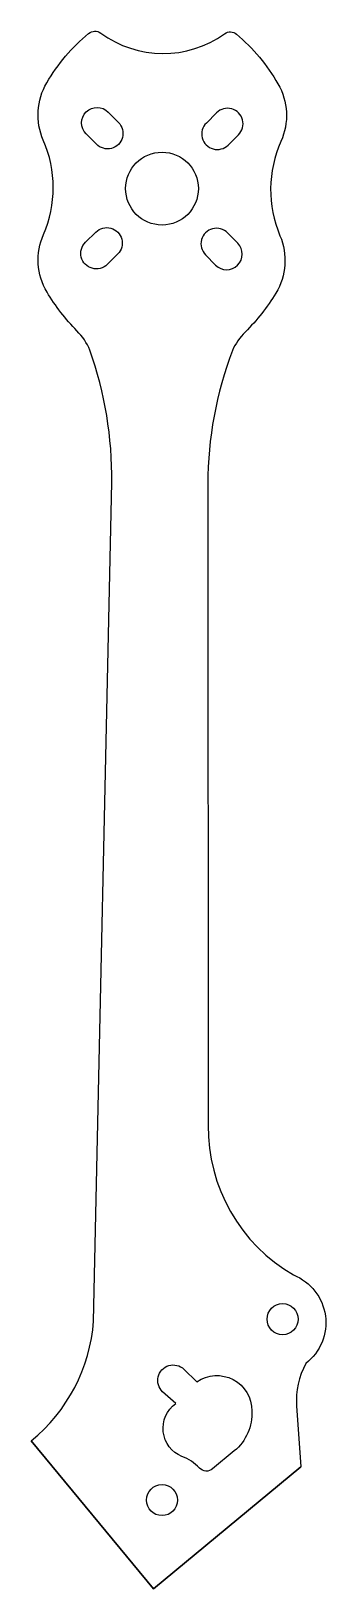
# Model space of a CAD drawing. Header units: millimetres. Extents: x 4 to 34, y 4 to 165.
import ezdxf

# ---------------------------------------------------------------- set-up
doc = ezdxf.new("R2010")
doc.units = ezdxf.units.MM
doc.header["$MEASUREMENT"] = 0
doc.layers.add('7 Inch H Arms', color=80, linetype='Continuous')

msp = doc.modelspace()

# ---------------------------------------------------------------- linework, layer by layer
at = {"layer": '7 Inch H Arms'}
msp.add_lwpolyline([(12.35, 118.2, 0.088684), (10.1, 131.86, 0.09274), (8.77, 133.85, -0.060098), (5.68, 137.85, -0.241281), (5.31, 143.77, 0.208734), (5.3, 153.5, -0.241281), (5.66, 159.42, -0.087452), (9.97, 164.5, -0.344516), (11.21, 164.54, 0.324714), (23.98, 164.47, -0.342298), (25.21, 164.42, -0.089406), (29.48, 159.3, -0.241281), (29.79, 153.38, 0.208734), (29.69, 143.66, -0.241281), (29.26, 137.74, -0.060652), (26.1, 133.73, 0.089686), (24.78, 131.83, 0.089194), (22.24, 118.08), (22.3, 52, 0.271338), (31.09, 36.56, -0.579958), (32.35, 27.44, 0.142492), (31.4, 23.07), (31.84, 16.78), (16.67, 4.22), (4.04, 19.47, 0.206375), (10.48, 31.8), (12.35, 118.24)], format="xyb", dxfattribs=at)
at = {"layer": '7 Inch H Arms', "extrusion": (1e-16, 1e-16, -1)}
for points in [[(-13.04, 155.33, 1), (-10.77, 153.08), (-9.71, 154.15, 1), (-11.99, 156.4)], [(-24.34, 153), (-25.41, 154.05, -1), (-23.16, 156.33), (-22.1, 155.27, -1)], [(-10.71, 144.03, 1), (-12.96, 141.76), (-11.89, 140.7, 1), (-9.64, 142.98)], [(-22.01, 141.7), (-23.06, 140.63, -1), (-25.34, 142.88), (-24.29, 143.95, -1)]]:
    msp.add_lwpolyline(points, format="xyb", close=True, dxfattribs=at)
at = {"layer": '7 Inch H Arms'}
msp.add_lwpolyline([(19.79, 26.85), (21.13, 25.56, -0.606802), (26.79, 22.56, -0.238134), (24.98, 18.43), (22.75, 16.58, -0.392379), (21.4, 16.66, 0.110136), (19.58, 17.86, -0.586563), (18.94, 23.31), (17.59, 24.53, -1.002656)], format="xyb", close=True, dxfattribs=at)
msp.add_lwpolyline([(4.04, 19.47), (16.67, 4.22), (31.84, 16.78)], dxfattribs=at)
for centre, radius in [((17.53, 148.51), 3.75), ((29.96, 32.01), 1.6), ((17.53, 13.37), 1.6)]:
    msp.add_circle(centre, radius, dxfattribs=at)

doc.saveas('drawing.dxf')
